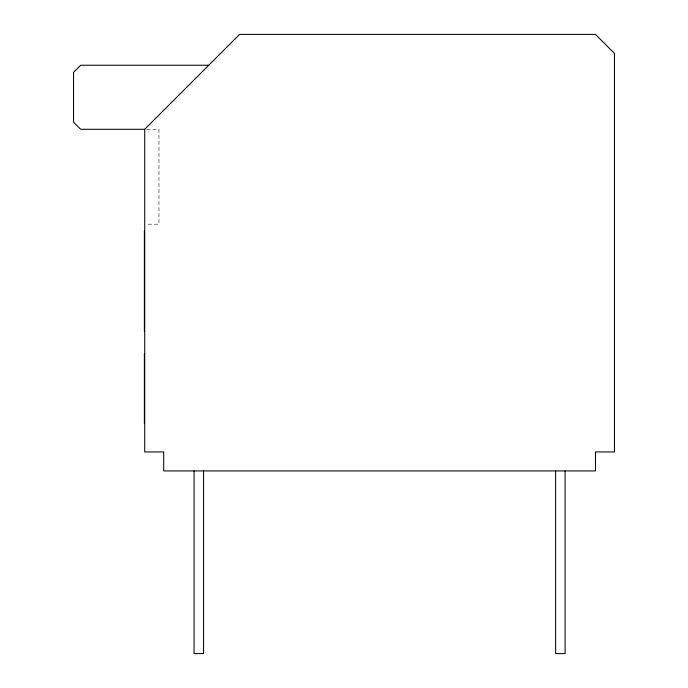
<?xml version="1.0" encoding="UTF-8"?>
<svg xmlns="http://www.w3.org/2000/svg" width="688" height="688" viewBox="0 0 688 688"><rect width="100%" height="100%" fill="white"/><g stroke="black" fill="none" stroke-linecap="round" stroke-linejoin="round"><path stroke-width="0.52" stroke-dasharray="3.44 2.58" d="M146.75 129.292L158.954 129.292L158.954 224.193L145.736 224.193"/><path stroke-width="1.03" d="M144.721 129.292L239.613 34.4L595.473 34.4L614.453 53.38L614.453 451.947L595.473 451.947L595.473 470.927L163.692 470.927L163.692 451.947L144.721 451.947L144.721 129.292L80.659 129.292L73.547 122.18L73.547 72.36L80.659 65.24L208.774 65.24M565.106 470.927L565.106 653.6L555.62 653.6L555.62 470.927M203.553 470.927L203.553 653.6L194.068 653.6L194.068 470.927M144.377 230.936L144.377 331.332M144.377 353.546L144.377 423.498"/></g></svg>
